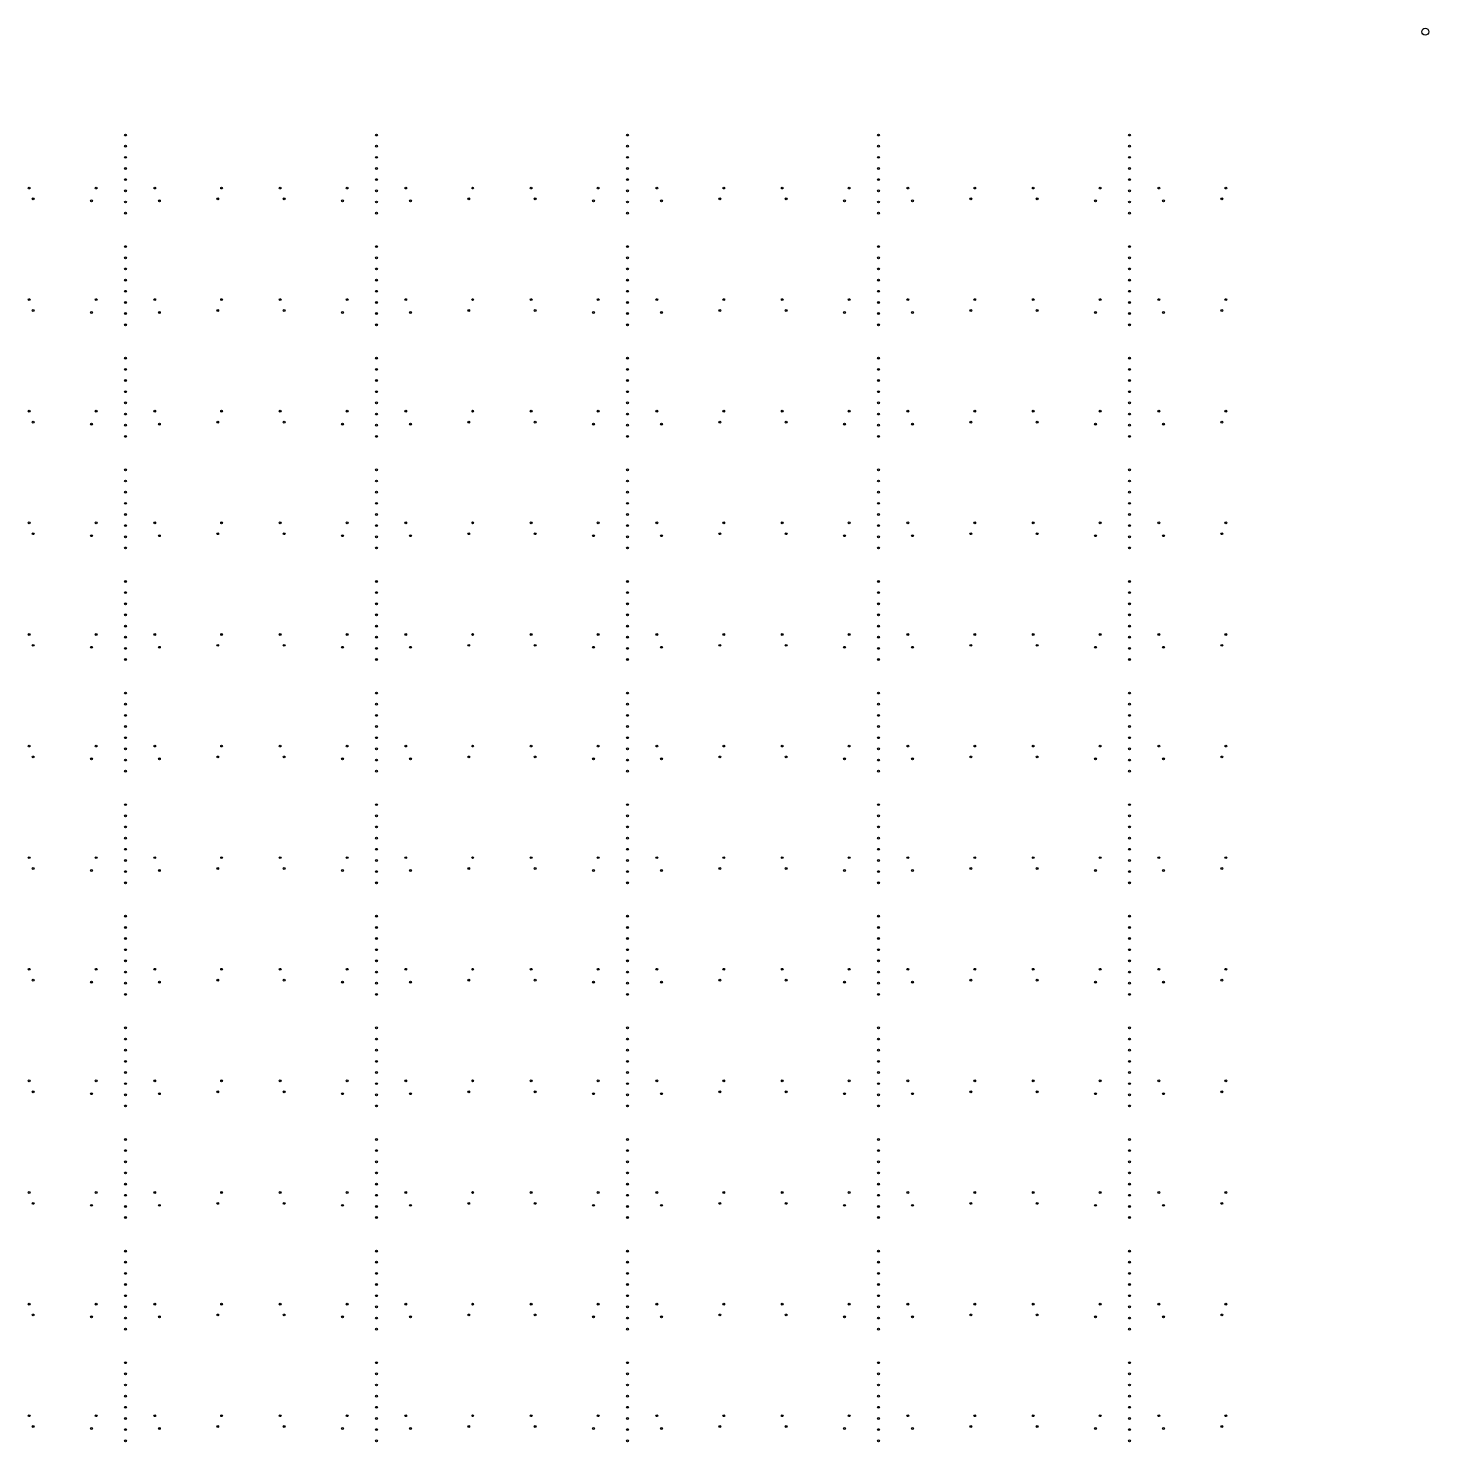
# Model space of a CAD drawing. Extents: x 50 to 173, y 50 to 173.
# Drawn here: x 112.4 to 172.6, y 111.9 to 172.6 of the extents above; entities that cross this region are included whole.
import ezdxf

# ---------------------------------------------------------------- set-up
doc = ezdxf.new("R2010")
doc.units = 0

msp = doc.modelspace()

# ---------------------------------------------------------------- linework, layer by layer
at = {"layer": '4H'}
msp.add_circle((172.4, 172.4), 0.15, dxfattribs=at)
at = {"layer": 'PET'}
for centre in [(116.589, 167.968), (116.589, 167.489), (127.368, 167.968), (127.368, 167.489), (138.146, 167.968), (138.146, 167.489), (148.925, 167.968), (148.925, 167.489), (159.703, 167.968), (159.703, 167.489), (116.589, 167.01), (127.368, 167.01), (138.146, 167.01), (148.925, 167.01), (159.703, 167.01), (116.589, 166.531), (127.368, 166.531), (138.146, 166.531), (148.925, 166.531), (159.703, 166.531), (112.457, 165.692), (115.332, 165.692), (116.589, 166.052), (117.847, 165.692), (120.721, 165.692), (123.236, 165.692), (126.11, 165.692), (127.368, 166.052), (128.625, 165.692), (131.499, 165.692), (134.014, 165.692), (136.889, 165.692), (138.146, 166.052), (139.404, 165.692), (142.278, 165.692), (144.793, 165.692), (147.667, 165.692), (148.925, 166.052), (150.182, 165.692), (153.056, 165.692), (155.571, 165.692), (158.446, 165.692), (159.703, 166.052), (160.96, 165.692), (163.835, 165.692), (112.627, 165.225), (115.131, 165.141), (116.589, 165.572), (116.589, 165.093), (118.047, 165.141), (120.551, 165.225), (123.406, 165.225), (125.909, 165.141), (127.368, 165.572), (127.368, 165.093), (128.826, 165.141), (131.329, 165.225), (134.184, 165.225), (136.688, 165.141), (138.146, 165.572), (138.146, 165.093), (139.604, 165.141), (142.108, 165.225), (144.963, 165.225), (147.466, 165.141), (148.925, 165.572), (148.925, 165.093), (150.383, 165.141), (152.886, 165.225), (155.741, 165.225), (158.245, 165.141), (159.703, 165.572), (159.703, 165.093), (161.161, 165.141), (163.665, 165.225), (116.589, 164.614), (127.368, 164.614), (138.146, 164.614), (148.925, 164.614), (159.703, 164.614), (116.589, 163.177), (116.589, 162.698), (127.368, 163.177), (127.368, 162.698), (138.146, 163.177), (138.146, 162.698), (148.925, 163.177), (148.925, 162.698), (159.703, 163.177), (159.703, 162.698), (116.589, 162.219), (127.368, 162.219), (138.146, 162.219), (148.925, 162.219), (159.703, 162.219), (116.589, 161.74), (127.368, 161.74), (138.146, 161.74), (148.925, 161.74), (159.703, 161.74), (112.457, 160.902), (115.332, 160.902), (116.589, 161.261), (116.589, 160.782), (117.847, 160.902), (120.721, 160.902), (123.236, 160.902), (126.11, 160.902), (127.368, 161.261), (127.368, 160.782), (128.625, 160.902), (131.499, 160.902), (134.014, 160.902), (136.889, 160.902), (138.146, 161.261), (138.146, 160.782), (139.404, 160.902), (142.278, 160.902), (144.793, 160.902), (147.667, 160.902), (148.925, 161.261), (148.925, 160.782), (150.182, 160.902), (153.056, 160.902), (155.571, 160.902), (158.446, 160.902), (159.703, 161.261), (159.703, 160.782), (160.96, 160.902), (163.835, 160.902), (112.627, 160.435), (115.131, 160.35), (116.589, 160.303), (118.047, 160.35), (120.551, 160.435), (123.406, 160.435), (125.909, 160.35), (127.368, 160.303), (128.826, 160.35), (131.329, 160.435), (134.184, 160.435), (136.688, 160.35), (138.146, 160.303), (139.604, 160.35), (142.108, 160.435), (144.963, 160.435), (147.466, 160.35), (148.925, 160.303), (150.383, 160.35), (152.886, 160.435), (155.741, 160.435), (158.245, 160.35), (159.703, 160.303), (161.161, 160.35), (163.665, 160.435), (116.589, 159.824), (127.368, 159.824), (138.146, 159.824), (148.925, 159.824), (159.703, 159.824), (116.589, 158.387), (127.368, 158.387), (138.146, 158.387), (148.925, 158.387), (159.703, 158.387), (116.589, 157.908), (127.368, 157.908), (138.146, 157.908), (148.925, 157.908), (159.703, 157.908), (116.589, 157.429), (127.368, 157.429), (138.146, 157.429), (148.925, 157.429), (159.703, 157.429), (116.589, 156.95), (127.368, 156.95), (138.146, 156.95), (148.925, 156.95), (159.703, 156.95), (112.457, 156.111), (115.332, 156.111), (116.589, 156.471), (116.589, 155.992), (117.847, 156.111), (120.721, 156.111), (123.236, 156.111), (126.11, 156.111), (127.368, 156.471), (127.368, 155.992), (128.625, 156.111), (131.499, 156.111), (134.014, 156.111), (136.889, 156.111), (138.146, 156.471), (138.146, 155.992), (139.404, 156.111), (142.278, 156.111), (144.793, 156.111), (147.667, 156.111), (148.925, 156.471), (148.925, 155.992), (150.182, 156.111), (153.056, 156.111), (155.571, 156.111), (158.446, 156.111), (159.703, 156.471), (159.703, 155.992), (160.96, 156.111), (163.835, 156.111), (112.627, 155.644), (115.131, 155.56), (116.589, 155.513), (118.047, 155.56), (120.551, 155.644), (123.406, 155.644), (125.909, 155.56), (127.368, 155.513), (128.826, 155.56), (131.329, 155.644), (134.184, 155.644), (136.688, 155.56), (138.146, 155.513), (139.604, 155.56), (142.108, 155.644), (144.963, 155.644), (147.466, 155.56), (148.925, 155.513), (150.383, 155.56), (152.886, 155.644), (155.741, 155.644), (158.245, 155.56), (159.703, 155.513), (161.161, 155.56), (163.665, 155.644), (116.589, 155.034), (127.368, 155.034), (138.146, 155.034), (148.925, 155.034), (159.703, 155.034), (116.589, 153.596), (127.368, 153.596), (138.146, 153.596), (148.925, 153.596), (159.703, 153.596), (116.589, 153.117), (127.368, 153.117), (138.146, 153.117), (148.925, 153.117), (159.703, 153.117), (116.589, 152.638), (127.368, 152.638), (138.146, 152.638), (148.925, 152.638), (159.703, 152.638), (116.589, 152.159), (116.589, 151.68), (127.368, 152.159), (127.368, 151.68), (138.146, 152.159), (138.146, 151.68), (148.925, 152.159), (148.925, 151.68), (159.703, 152.159), (159.703, 151.68), (112.457, 151.321), (115.332, 151.321), (116.589, 151.201), (117.847, 151.321), (120.721, 151.321), (123.236, 151.321), (126.11, 151.321), (127.368, 151.201), (128.625, 151.321), (131.499, 151.321), (134.014, 151.321), (136.889, 151.321), (138.146, 151.201), (139.404, 151.321), (142.278, 151.321), (144.793, 151.321), (147.667, 151.321), (148.925, 151.201), (150.182, 151.321), (153.056, 151.321), (155.571, 151.321), (158.446, 151.321), (159.703, 151.201), (160.96, 151.321), (163.835, 151.321), (112.627, 150.854), (115.131, 150.77), (116.589, 150.722), (118.047, 150.77), (120.551, 150.854), (123.406, 150.854), (125.909, 150.77), (127.368, 150.722), (128.826, 150.77), (131.329, 150.854), (134.184, 150.854), (136.688, 150.77), (138.146, 150.722), (139.604, 150.77), (142.108, 150.854), (144.963, 150.854), (147.466, 150.77), (148.925, 150.722), (150.383, 150.77), (152.886, 150.854), (155.741, 150.854), (158.245, 150.77), (159.703, 150.722), (161.161, 150.77), (163.665, 150.854), (116.589, 150.243), (127.368, 150.243), (138.146, 150.243), (148.925, 150.243), (159.703, 150.243), (116.589, 148.806), (127.368, 148.806), (138.146, 148.806), (148.925, 148.806), (159.703, 148.806), (116.589, 148.327), (127.368, 148.327), (138.146, 148.327), (148.925, 148.327), (159.703, 148.327), (116.589, 147.848), (127.368, 147.848), (138.146, 147.848), (148.925, 147.848), (159.703, 147.848), (116.589, 147.369), (116.589, 146.89), (127.368, 147.369), (127.368, 146.89), (138.146, 147.369), (138.146, 146.89), (148.925, 147.369), (148.925, 146.89), (159.703, 147.369), (159.703, 146.89), (112.457, 146.531), (115.332, 146.531), (116.589, 146.411), (117.847, 146.531), (120.721, 146.531), (123.236, 146.531), (126.11, 146.531), (127.368, 146.411), (128.625, 146.531), (131.499, 146.531), (134.014, 146.531), (136.889, 146.531), (138.146, 146.411), (139.404, 146.531), (142.278, 146.531), (144.793, 146.531), (147.667, 146.531), (148.925, 146.411), (150.182, 146.531), (153.056, 146.531), (155.571, 146.531), (158.446, 146.531), (159.703, 146.411), (160.96, 146.531), (163.835, 146.531), (112.627, 146.064), (115.131, 145.979), (116.589, 145.932), (118.047, 145.979), (120.551, 146.064), (123.406, 146.064), (125.909, 145.979), (127.368, 145.932), (128.826, 145.979), (131.329, 146.064), (134.184, 146.064), (136.688, 145.979), (138.146, 145.932), (139.604, 145.979), (142.108, 146.064), (144.963, 146.064), (147.466, 145.979), (148.925, 145.932), (150.383, 145.979), (152.886, 146.064), (155.741, 146.064), (158.245, 145.979), (159.703, 145.932), (161.161, 145.979), (163.665, 146.064), (116.589, 145.453), (127.368, 145.453), (138.146, 145.453), (148.925, 145.453), (159.703, 145.453), (116.589, 144.016), (127.368, 144.016), (138.146, 144.016), (148.925, 144.016), (159.703, 144.016), (116.589, 143.537), (127.368, 143.537), (138.146, 143.537), (148.925, 143.537), (159.703, 143.537), (116.589, 143.058), (116.589, 142.578), (127.368, 143.058), (127.368, 142.578), (138.146, 143.058), (138.146, 142.578), (148.925, 143.058), (148.925, 142.578), (159.703, 143.058), (159.703, 142.578), (116.589, 142.099), (127.368, 142.099), (138.146, 142.099), (148.925, 142.099), (159.703, 142.099), (112.457, 141.74), (115.332, 141.74), (116.589, 141.62), (117.847, 141.74), (120.721, 141.74), (123.236, 141.74), (126.11, 141.74), (127.368, 141.62), (128.625, 141.74), (131.499, 141.74), (134.014, 141.74), (136.889, 141.74), (138.146, 141.62), (139.404, 141.74), (142.278, 141.74), (144.793, 141.74), (147.667, 141.74), (148.925, 141.62), (150.182, 141.74), (153.056, 141.74), (155.571, 141.74), (158.446, 141.74), (159.703, 141.62), (160.96, 141.74), (163.835, 141.74), (112.627, 141.273), (115.131, 141.189), (116.589, 141.141), (118.047, 141.189), (120.551, 141.273), (123.406, 141.273), (125.909, 141.189), (127.368, 141.141), (128.826, 141.189), (131.329, 141.273), (134.184, 141.273), (136.688, 141.189), (138.146, 141.141), (139.604, 141.189), (142.108, 141.273), (144.963, 141.273), (147.466, 141.189), (148.925, 141.141), (150.383, 141.189), (152.886, 141.273), (155.741, 141.273), (158.245, 141.189), (159.703, 141.141), (161.161, 141.189), (163.665, 141.273), (116.589, 140.662), (127.368, 140.662), (138.146, 140.662), (148.925, 140.662), (159.703, 140.662), (116.589, 139.225), (127.368, 139.225), (138.146, 139.225), (148.925, 139.225), (159.703, 139.225), (116.589, 138.746), (127.368, 138.746), (138.146, 138.746), (148.925, 138.746), (159.703, 138.746), (116.589, 138.267), (116.589, 137.788), (127.368, 138.267), (127.368, 137.788), (138.146, 138.267), (138.146, 137.788), (148.925, 138.267), (148.925, 137.788), (159.703, 138.267), (159.703, 137.788), (116.589, 137.309), (127.368, 137.309), (138.146, 137.309), (148.925, 137.309), (159.703, 137.309), (112.457, 136.95), (115.332, 136.95), (116.589, 136.83), (117.847, 136.95), (120.721, 136.95), (123.236, 136.95), (126.11, 136.95), (127.368, 136.83), (128.625, 136.95), (131.499, 136.95), (134.014, 136.95), (136.889, 136.95), (138.146, 136.83), (139.404, 136.95), (142.278, 136.95), (144.793, 136.95), (147.667, 136.95), (148.925, 136.83), (150.182, 136.95), (153.056, 136.95), (155.571, 136.95), (158.446, 136.95), (159.703, 136.83), (160.96, 136.95), (163.835, 136.95), (112.627, 136.483), (115.131, 136.398), (116.589, 136.351), (118.047, 136.398), (120.551, 136.483), (123.406, 136.483), (125.909, 136.398), (127.368, 136.351), (128.826, 136.398), (131.329, 136.483), (134.184, 136.483), (136.688, 136.398), (138.146, 136.351), (139.604, 136.398), (142.108, 136.483), (144.963, 136.483), (147.466, 136.398), (148.925, 136.351), (150.383, 136.398), (152.886, 136.483), (155.741, 136.483), (158.245, 136.398), (159.703, 136.351), (161.161, 136.398), (163.665, 136.483), (116.589, 135.872), (127.368, 135.872), (138.146, 135.872), (148.925, 135.872), (159.703, 135.872), (116.589, 134.435), (127.368, 134.435), (138.146, 134.435), (148.925, 134.435), (159.703, 134.435), (116.589, 133.956), (116.589, 133.477), (127.368, 133.956), (127.368, 133.477), (138.146, 133.956), (138.146, 133.477), (148.925, 133.956), (148.925, 133.477), (159.703, 133.956), (159.703, 133.477), (116.589, 132.998), (127.368, 132.998), (138.146, 132.998), (148.925, 132.998), (159.703, 132.998), (116.589, 132.519), (127.368, 132.519), (138.146, 132.519), (148.925, 132.519), (159.703, 132.519), (112.457, 132.159), (112.627, 131.692), (115.332, 132.159), (116.589, 132.04), (117.847, 132.159), (120.551, 131.692), (120.721, 132.159), (123.236, 132.159), (123.406, 131.692), (126.11, 132.159), (127.368, 132.04), (128.625, 132.159), (131.329, 131.692), (131.499, 132.159), (134.014, 132.159), (134.184, 131.692), (136.889, 132.159), (138.146, 132.04), (139.404, 132.159), (142.108, 131.692), (142.278, 132.159), (144.793, 132.159), (144.963, 131.692), (147.667, 132.159), (148.925, 132.04), (150.182, 132.159), (152.886, 131.692), (153.056, 132.159), (155.571, 132.159), (155.741, 131.692), (158.446, 132.159), (159.703, 132.04), (160.96, 132.159), (163.665, 131.692), (163.835, 132.159), (115.131, 131.608), (116.589, 131.561), (116.589, 131.081), (118.047, 131.608), (125.909, 131.608), (127.368, 131.561), (127.368, 131.081), (128.826, 131.608), (136.688, 131.608), (138.146, 131.561), (138.146, 131.081), (139.604, 131.608), (147.466, 131.608), (148.925, 131.561), (148.925, 131.081), (150.383, 131.608), (158.245, 131.608), (159.703, 131.561), (159.703, 131.081), (161.161, 131.608), (116.589, 129.644), (127.368, 129.644), (138.146, 129.644), (148.925, 129.644), (159.703, 129.644), (116.589, 129.165), (116.589, 128.686), (127.368, 129.165), (127.368, 128.686), (138.146, 129.165), (138.146, 128.686), (148.925, 129.165), (148.925, 128.686), (159.703, 129.165), (159.703, 128.686), (116.589, 128.207), (127.368, 128.207), (138.146, 128.207), (148.925, 128.207), (159.703, 128.207), (116.589, 127.728), (127.368, 127.728), (138.146, 127.728), (148.925, 127.728), (159.703, 127.728), (112.457, 127.369), (112.627, 126.902), (115.131, 126.817), (115.332, 127.369), (116.589, 127.249), (117.847, 127.369), (118.047, 126.817), (120.551, 126.902), (120.721, 127.369), (123.236, 127.369), (123.406, 126.902), (125.909, 126.817), (126.11, 127.369), (127.368, 127.249), (128.625, 127.369), (128.826, 126.817), (131.329, 126.902), (131.499, 127.369), (134.014, 127.369), (134.184, 126.902), (136.688, 126.817), (136.889, 127.369), (138.146, 127.249), (139.404, 127.369), (139.604, 126.817), (142.108, 126.902), (142.278, 127.369), (144.793, 127.369), (144.963, 126.902), (147.466, 126.817), (147.667, 127.369), (148.925, 127.249), (150.182, 127.369), (150.383, 126.817), (152.886, 126.902), (153.056, 127.369), (155.571, 127.369), (155.741, 126.902), (158.245, 126.817), (158.446, 127.369), (159.703, 127.249), (160.96, 127.369), (161.161, 126.817), (163.665, 126.902), (163.835, 127.369), (116.589, 126.77), (116.589, 126.291), (127.368, 126.77), (127.368, 126.291), (138.146, 126.77), (138.146, 126.291), (148.925, 126.77), (148.925, 126.291), (159.703, 126.77), (159.703, 126.291), (116.589, 124.854), (116.589, 124.375), (127.368, 124.854), (127.368, 124.375), (138.146, 124.854), (138.146, 124.375), (148.925, 124.854), (148.925, 124.375), (159.703, 124.854), (159.703, 124.375), (116.589, 123.896), (127.368, 123.896), (138.146, 123.896), (148.925, 123.896), (159.703, 123.896), (116.589, 123.417), (127.368, 123.417), (138.146, 123.417), (148.925, 123.417), (159.703, 123.417), (112.457, 122.578), (115.332, 122.578), (116.589, 122.938), (117.847, 122.578), (120.721, 122.578), (123.236, 122.578), (126.11, 122.578), (127.368, 122.938), (128.625, 122.578), (131.499, 122.578), (134.014, 122.578), (136.889, 122.578), (138.146, 122.938), (139.404, 122.578), (142.278, 122.578), (144.793, 122.578), (147.667, 122.578), (148.925, 122.938), (150.182, 122.578), (153.056, 122.578), (155.571, 122.578), (158.446, 122.578), (159.703, 122.938), (160.96, 122.578), (163.835, 122.578), (112.627, 122.111), (115.131, 122.027), (116.589, 122.459), (116.589, 121.98), (118.047, 122.027), (120.551, 122.111), (123.406, 122.111), (125.909, 122.027), (127.368, 122.459), (127.368, 121.98), (128.826, 122.027), (131.329, 122.111), (134.184, 122.111), (136.688, 122.027), (138.146, 122.459), (138.146, 121.98), (139.604, 122.027), (142.108, 122.111), (144.963, 122.111), (147.466, 122.027), (148.925, 122.459), (148.925, 121.98), (150.383, 122.027), (152.886, 122.111), (155.741, 122.111), (158.245, 122.027), (159.703, 122.459), (159.703, 121.98), (161.161, 122.027), (163.665, 122.111), (116.589, 121.501), (127.368, 121.501), (138.146, 121.501), (148.925, 121.501), (159.703, 121.501), (116.589, 120.063), (116.589, 119.584), (127.368, 120.063), (127.368, 119.584), (138.146, 120.063), (138.146, 119.584), (148.925, 120.063), (148.925, 119.584), (159.703, 120.063), (159.703, 119.584), (116.589, 119.105), (127.368, 119.105), (138.146, 119.105), (148.925, 119.105), (159.703, 119.105), (116.589, 118.626), (127.368, 118.626), (138.146, 118.626), (148.925, 118.626), (159.703, 118.626), (112.457, 117.788), (115.332, 117.788), (116.589, 118.147), (117.847, 117.788), (120.721, 117.788), (123.236, 117.788), (126.11, 117.788), (127.368, 118.147), (128.625, 117.788), (131.499, 117.788), (134.014, 117.788), (136.889, 117.788), (138.146, 118.147), (139.404, 117.788), (142.278, 117.788), (144.793, 117.788), (147.667, 117.788), (148.925, 118.147), (150.182, 117.788), (153.056, 117.788), (155.571, 117.788), (158.446, 117.788), (159.703, 118.147), (160.96, 117.788), (163.835, 117.788), (112.627, 117.321), (115.131, 117.237), (116.589, 117.668), (116.589, 117.189), (118.047, 117.237), (120.551, 117.321), (123.406, 117.321), (125.909, 117.237), (127.368, 117.668), (127.368, 117.189), (128.826, 117.237), (131.329, 117.321), (134.184, 117.321), (136.688, 117.237), (138.146, 117.668), (138.146, 117.189), (139.604, 117.237), (142.108, 117.321), (144.963, 117.321), (147.466, 117.237), (148.925, 117.668), (148.925, 117.189), (150.383, 117.237), (152.886, 117.321), (155.741, 117.321), (158.245, 117.237), (159.703, 117.668), (159.703, 117.189), (161.161, 117.237), (163.665, 117.321), (116.589, 116.71), (127.368, 116.71), (138.146, 116.71), (148.925, 116.71), (159.703, 116.71), (116.589, 115.273), (127.368, 115.273), (138.146, 115.273), (148.925, 115.273), (159.703, 115.273), (116.589, 114.794), (127.368, 114.794), (138.146, 114.794), (148.925, 114.794), (159.703, 114.794), (116.589, 114.315), (127.368, 114.315), (138.146, 114.315), (148.925, 114.315), (159.703, 114.315), (116.589, 113.836), (127.368, 113.836), (138.146, 113.836), (148.925, 113.836), (159.703, 113.836), (112.457, 112.998), (115.332, 112.998), (116.589, 113.357), (116.589, 112.878), (117.847, 112.998), (120.721, 112.998), (123.236, 112.998), (126.11, 112.998), (127.368, 113.357), (127.368, 112.878), (128.625, 112.998), (131.499, 112.998), (134.014, 112.998), (136.889, 112.998), (138.146, 113.357), (138.146, 112.878), (139.404, 112.998), (142.278, 112.998), (144.793, 112.998), (147.667, 112.998), (148.925, 113.357), (148.925, 112.878), (150.182, 112.998), (153.056, 112.998), (155.571, 112.998), (158.446, 112.998), (159.703, 113.357), (159.703, 112.878), (160.96, 112.998), (163.835, 112.998), (112.627, 112.531), (115.131, 112.446), (116.589, 112.399), (118.047, 112.446), (120.551, 112.531), (123.406, 112.531), (125.909, 112.446), (127.368, 112.399), (128.826, 112.446), (131.329, 112.531), (134.184, 112.531), (136.688, 112.446), (138.146, 112.399), (139.604, 112.446), (142.108, 112.531), (144.963, 112.531), (147.466, 112.446), (148.925, 112.399), (150.383, 112.446), (152.886, 112.531), (155.741, 112.531), (158.245, 112.446), (159.703, 112.399), (161.161, 112.446), (163.665, 112.531), (116.589, 111.92), (127.368, 111.92), (138.146, 111.92), (148.925, 111.92), (159.703, 111.92)]:
    msp.add_circle(centre, 0.005, dxfattribs=at)
at = {"layer": 'V12'}
for centre in [(116.589, 167.968), (116.589, 167.489), (127.368, 167.968), (127.368, 167.489), (138.146, 167.968), (138.146, 167.489), (148.925, 167.968), (148.925, 167.489), (159.703, 167.968), (159.703, 167.489), (116.589, 167.01), (127.368, 167.01), (138.146, 167.01), (148.925, 167.01), (159.703, 167.01), (116.589, 166.531), (127.368, 166.531), (138.146, 166.531), (148.925, 166.531), (159.703, 166.531), (112.457, 165.692), (115.332, 165.692), (116.589, 166.052), (117.847, 165.692), (120.721, 165.692), (123.236, 165.692), (126.11, 165.692), (127.368, 166.052), (128.625, 165.692), (131.499, 165.692), (134.014, 165.692), (136.889, 165.692), (138.146, 166.052), (139.404, 165.692), (142.278, 165.692), (144.793, 165.692), (147.667, 165.692), (148.925, 166.052), (150.182, 165.692), (153.056, 165.692), (155.571, 165.692), (158.446, 165.692), (159.703, 166.052), (160.96, 165.692), (163.835, 165.692), (112.627, 165.225), (115.131, 165.141), (116.589, 165.572), (116.589, 165.093), (118.047, 165.141), (120.551, 165.225), (123.406, 165.225), (125.909, 165.141), (127.368, 165.572), (127.368, 165.093), (128.826, 165.141), (131.329, 165.225), (134.184, 165.225), (136.688, 165.141), (138.146, 165.572), (138.146, 165.093), (139.604, 165.141), (142.108, 165.225), (144.963, 165.225), (147.466, 165.141), (148.925, 165.572), (148.925, 165.093), (150.383, 165.141), (152.886, 165.225), (155.741, 165.225), (158.245, 165.141), (159.703, 165.572), (159.703, 165.093), (161.161, 165.141), (163.665, 165.225), (116.589, 164.614), (127.368, 164.614), (138.146, 164.614), (148.925, 164.614), (159.703, 164.614), (116.589, 163.177), (127.368, 163.177), (138.146, 163.177), (148.925, 163.177), (159.703, 163.177), (116.589, 162.698), (127.368, 162.698), (138.146, 162.698), (148.925, 162.698), (159.703, 162.698), (116.589, 162.219), (127.368, 162.219), (138.146, 162.219), (148.925, 162.219), (159.703, 162.219), (116.589, 161.74), (127.368, 161.74), (138.146, 161.74), (148.925, 161.74), (159.703, 161.74), (112.457, 160.902), (115.332, 160.902), (116.589, 161.261), (116.589, 160.782), (117.847, 160.902), (120.721, 160.902), (123.236, 160.902), (126.11, 160.902), (127.368, 161.261), (127.368, 160.782), (128.625, 160.902), (131.499, 160.902), (134.014, 160.902), (136.889, 160.902), (138.146, 161.261), (138.146, 160.782), (139.404, 160.902), (142.278, 160.902), (144.793, 160.902), (147.667, 160.902), (148.925, 161.261), (148.925, 160.782), (150.182, 160.902), (153.056, 160.902), (155.571, 160.902), (158.446, 160.902), (159.703, 161.261), (159.703, 160.782), (160.96, 160.902), (163.835, 160.902), (112.627, 160.435), (115.131, 160.35), (116.589, 160.303), (118.047, 160.35), (120.551, 160.435), (123.406, 160.435), (125.909, 160.35), (127.368, 160.303), (128.826, 160.35), (131.329, 160.435), (134.184, 160.435), (136.688, 160.35), (138.146, 160.303), (139.604, 160.35), (142.108, 160.435), (144.963, 160.435), (147.466, 160.35), (148.925, 160.303), (150.383, 160.35), (152.886, 160.435), (155.741, 160.435), (158.245, 160.35), (159.703, 160.303), (161.161, 160.35), (163.665, 160.435), (116.589, 159.824), (127.368, 159.824), (138.146, 159.824), (148.925, 159.824), (159.703, 159.824), (116.589, 158.387), (127.368, 158.387), (138.146, 158.387), (148.925, 158.387), (159.703, 158.387), (116.589, 157.908), (127.368, 157.908), (138.146, 157.908), (148.925, 157.908), (159.703, 157.908), (116.589, 157.429), (127.368, 157.429), (138.146, 157.429), (148.925, 157.429), (159.703, 157.429), (116.589, 156.95), (127.368, 156.95), (138.146, 156.95), (148.925, 156.95), (159.703, 156.95), (112.457, 156.111), (115.332, 156.111), (116.589, 156.471), (116.589, 155.992), (117.847, 156.111), (120.721, 156.111), (123.236, 156.111), (126.11, 156.111), (127.368, 156.471), (127.368, 155.992), (128.625, 156.111), (131.499, 156.111), (134.014, 156.111), (136.889, 156.111), (138.146, 156.471), (138.146, 155.992), (139.404, 156.111), (142.278, 156.111), (144.793, 156.111), (147.667, 156.111), (148.925, 156.471), (148.925, 155.992), (150.182, 156.111), (153.056, 156.111), (155.571, 156.111), (158.446, 156.111), (159.703, 156.471), (159.703, 155.992), (160.96, 156.111), (163.835, 156.111), (112.627, 155.644), (115.131, 155.56), (116.589, 155.513), (118.047, 155.56), (120.551, 155.644), (123.406, 155.644), (125.909, 155.56), (127.368, 155.513), (128.826, 155.56), (131.329, 155.644), (134.184, 155.644), (136.688, 155.56), (138.146, 155.513), (139.604, 155.56), (142.108, 155.644), (144.963, 155.644), (147.466, 155.56), (148.925, 155.513), (150.383, 155.56), (152.886, 155.644), (155.741, 155.644), (158.245, 155.56), (159.703, 155.513), (161.161, 155.56), (163.665, 155.644), (116.589, 155.034), (127.368, 155.034), (138.146, 155.034), (148.925, 155.034), (159.703, 155.034), (116.589, 153.596), (127.368, 153.596), (138.146, 153.596), (148.925, 153.596), (159.703, 153.596), (116.589, 153.117), (127.368, 153.117), (138.146, 153.117), (148.925, 153.117), (159.703, 153.117), (116.589, 152.638), (127.368, 152.638), (138.146, 152.638), (148.925, 152.638), (159.703, 152.638), (116.589, 152.159), (116.589, 151.68), (127.368, 152.159), (127.368, 151.68), (138.146, 152.159), (138.146, 151.68), (148.925, 152.159), (148.925, 151.68), (159.703, 152.159), (159.703, 151.68), (112.457, 151.321), (115.332, 151.321), (116.589, 151.201), (117.847, 151.321), (120.721, 151.321), (123.236, 151.321), (126.11, 151.321), (127.368, 151.201), (128.625, 151.321), (131.499, 151.321), (134.014, 151.321), (136.889, 151.321), (138.146, 151.201), (139.404, 151.321), (142.278, 151.321), (144.793, 151.321), (147.667, 151.321), (148.925, 151.201), (150.182, 151.321), (153.056, 151.321), (155.571, 151.321), (158.446, 151.321), (159.703, 151.201), (160.96, 151.321), (163.835, 151.321), (112.627, 150.854), (115.131, 150.77), (116.589, 150.722), (118.047, 150.77), (120.551, 150.854), (123.406, 150.854), (125.909, 150.77), (127.368, 150.722), (128.826, 150.77), (131.329, 150.854), (134.184, 150.854), (136.688, 150.77), (138.146, 150.722), (139.604, 150.77), (142.108, 150.854), (144.963, 150.854), (147.466, 150.77), (148.925, 150.722), (150.383, 150.77), (152.886, 150.854), (155.741, 150.854), (158.245, 150.77), (159.703, 150.722), (161.161, 150.77), (163.665, 150.854), (116.589, 150.243), (127.368, 150.243), (138.146, 150.243), (148.925, 150.243), (159.703, 150.243), (116.589, 148.806), (127.368, 148.806), (138.146, 148.806), (148.925, 148.806), (159.703, 148.806), (116.589, 148.327), (127.368, 148.327), (138.146, 148.327), (148.925, 148.327), (159.703, 148.327), (116.589, 147.848), (127.368, 147.848), (138.146, 147.848), (148.925, 147.848), (159.703, 147.848), (116.589, 147.369), (116.589, 146.89), (127.368, 147.369), (127.368, 146.89), (138.146, 147.369), (138.146, 146.89), (148.925, 147.369), (148.925, 146.89), (159.703, 147.369), (159.703, 146.89), (112.457, 146.531), (115.332, 146.531), (116.589, 146.411), (117.847, 146.531), (120.721, 146.531), (123.236, 146.531), (126.11, 146.531), (127.368, 146.411), (128.625, 146.531), (131.499, 146.531), (134.014, 146.531), (136.889, 146.531), (138.146, 146.411), (139.404, 146.531), (142.278, 146.531), (144.793, 146.531), (147.667, 146.531), (148.925, 146.411), (150.182, 146.531), (153.056, 146.531), (155.571, 146.531), (158.446, 146.531), (159.703, 146.411), (160.96, 146.531), (163.835, 146.531), (112.627, 146.064), (115.131, 145.979), (116.589, 145.932), (118.047, 145.979), (120.551, 146.064), (123.406, 146.064), (125.909, 145.979), (127.368, 145.932), (128.826, 145.979), (131.329, 146.064), (134.184, 146.064), (136.688, 145.979), (138.146, 145.932), (139.604, 145.979), (142.108, 146.064), (144.963, 146.064), (147.466, 145.979), (148.925, 145.932), (150.383, 145.979), (152.886, 146.064), (155.741, 146.064), (158.245, 145.979), (159.703, 145.932), (161.161, 145.979), (163.665, 146.064), (116.589, 145.453), (127.368, 145.453), (138.146, 145.453), (148.925, 145.453), (159.703, 145.453), (116.589, 144.016), (127.368, 144.016), (138.146, 144.016), (148.925, 144.016), (159.703, 144.016), (116.589, 143.537), (127.368, 143.537), (138.146, 143.537), (148.925, 143.537), (159.703, 143.537), (116.589, 143.058), (116.589, 142.578), (127.368, 143.058), (127.368, 142.578), (138.146, 143.058), (138.146, 142.578), (148.925, 143.058), (148.925, 142.578), (159.703, 143.058), (159.703, 142.578), (116.589, 142.099), (127.368, 142.099), (138.146, 142.099), (148.925, 142.099), (159.703, 142.099), (112.457, 141.74), (115.332, 141.74), (116.589, 141.62), (117.847, 141.74), (120.721, 141.74), (123.236, 141.74), (126.11, 141.74), (127.368, 141.62), (128.625, 141.74), (131.499, 141.74), (134.014, 141.74), (136.889, 141.74), (138.146, 141.62), (139.404, 141.74), (142.278, 141.74), (144.793, 141.74), (147.667, 141.74), (148.925, 141.62), (150.182, 141.74), (153.056, 141.74), (155.571, 141.74), (158.446, 141.74), (159.703, 141.62), (160.96, 141.74), (163.835, 141.74), (112.627, 141.273), (115.131, 141.189), (116.589, 141.141), (118.047, 141.189), (120.551, 141.273), (123.406, 141.273), (125.909, 141.189), (127.368, 141.141), (128.826, 141.189), (131.329, 141.273), (134.184, 141.273), (136.688, 141.189), (138.146, 141.141), (139.604, 141.189), (142.108, 141.273), (144.963, 141.273), (147.466, 141.189), (148.925, 141.141), (150.383, 141.189), (152.886, 141.273), (155.741, 141.273), (158.245, 141.189), (159.703, 141.141), (161.161, 141.189), (163.665, 141.273), (116.589, 140.662), (127.368, 140.662), (138.146, 140.662), (148.925, 140.662), (159.703, 140.662), (116.589, 139.225), (127.368, 139.225), (138.146, 139.225), (148.925, 139.225), (159.703, 139.225), (116.589, 138.746), (127.368, 138.746), (138.146, 138.746), (148.925, 138.746), (159.703, 138.746), (116.589, 138.267), (116.589, 137.788), (127.368, 138.267), (127.368, 137.788), (138.146, 138.267), (138.146, 137.788), (148.925, 138.267), (148.925, 137.788), (159.703, 138.267), (159.703, 137.788), (116.589, 137.309), (127.368, 137.309), (138.146, 137.309), (148.925, 137.309), (159.703, 137.309), (112.457, 136.95), (112.627, 136.483), (115.332, 136.95), (116.589, 136.83), (117.847, 136.95), (120.551, 136.483), (120.721, 136.95), (123.236, 136.95), (123.406, 136.483), (126.11, 136.95), (127.368, 136.83), (128.625, 136.95), (131.329, 136.483), (131.499, 136.95), (134.014, 136.95), (134.184, 136.483), (136.889, 136.95), (138.146, 136.83), (139.404, 136.95), (142.108, 136.483), (142.278, 136.95), (144.793, 136.95), (144.963, 136.483), (147.667, 136.95), (148.925, 136.83), (150.182, 136.95), (152.886, 136.483), (153.056, 136.95), (155.571, 136.95), (155.741, 136.483), (158.446, 136.95), (159.703, 136.83), (160.96, 136.95), (163.665, 136.483), (163.835, 136.95), (115.131, 136.398), (116.589, 136.351), (116.589, 135.872), (118.047, 136.398), (125.909, 136.398), (127.368, 136.351), (127.368, 135.872), (128.826, 136.398), (136.688, 136.398), (138.146, 136.351), (138.146, 135.872), (139.604, 136.398), (147.466, 136.398), (148.925, 136.351), (148.925, 135.872), (150.383, 136.398), (158.245, 136.398), (159.703, 136.351), (159.703, 135.872), (161.161, 136.398), (116.589, 134.435), (127.368, 134.435), (138.146, 134.435), (148.925, 134.435), (159.703, 134.435), (116.589, 133.956), (116.589, 133.477), (127.368, 133.956), (127.368, 133.477), (138.146, 133.956), (138.146, 133.477), (148.925, 133.956), (148.925, 133.477), (159.703, 133.956), (159.703, 133.477), (116.589, 132.998), (127.368, 132.998), (138.146, 132.998), (148.925, 132.998), (159.703, 132.998), (116.589, 132.519), (127.368, 132.519), (138.146, 132.519), (148.925, 132.519), (159.703, 132.519), (112.457, 132.159), (112.627, 131.692), (115.332, 132.159), (116.589, 132.04), (117.847, 132.159), (120.551, 131.692), (120.721, 132.159), (123.236, 132.159), (123.406, 131.692), (126.11, 132.159), (127.368, 132.04), (128.625, 132.159), (131.329, 131.692), (131.499, 132.159), (134.014, 132.159), (134.184, 131.692), (136.889, 132.159), (138.146, 132.04), (139.404, 132.159), (142.108, 131.692), (142.278, 132.159), (144.793, 132.159), (144.963, 131.692), (147.667, 132.159), (148.925, 132.04), (150.182, 132.159), (152.886, 131.692), (153.056, 132.159), (155.571, 132.159), (155.741, 131.692), (158.446, 132.159), (159.703, 132.04), (160.96, 132.159), (163.665, 131.692), (163.835, 132.159), (115.131, 131.608), (116.589, 131.561), (116.589, 131.081), (118.047, 131.608), (125.909, 131.608), (127.368, 131.561), (127.368, 131.081), (128.826, 131.608), (136.688, 131.608), (138.146, 131.561), (138.146, 131.081), (139.604, 131.608), (147.466, 131.608), (148.925, 131.561), (148.925, 131.081), (150.383, 131.608), (158.245, 131.608), (159.703, 131.561), (159.703, 131.081), (161.161, 131.608), (116.589, 129.644), (127.368, 129.644), (138.146, 129.644), (148.925, 129.644), (159.703, 129.644), (116.589, 129.165), (116.589, 128.686), (127.368, 129.165), (127.368, 128.686), (138.146, 129.165), (138.146, 128.686), (148.925, 129.165), (148.925, 128.686), (159.703, 129.165), (159.703, 128.686), (116.589, 128.207), (127.368, 128.207), (138.146, 128.207), (148.925, 128.207), (159.703, 128.207), (112.457, 127.369), (115.332, 127.369), (116.589, 127.728), (117.847, 127.369), (120.721, 127.369), (123.236, 127.369), (126.11, 127.369), (127.368, 127.728), (128.625, 127.369), (131.499, 127.369), (134.014, 127.369), (136.889, 127.369), (138.146, 127.728), (139.404, 127.369), (142.278, 127.369), (144.793, 127.369), (147.667, 127.369), (148.925, 127.728), (150.182, 127.369), (153.056, 127.369), (155.571, 127.369), (158.446, 127.369), (159.703, 127.728), (160.96, 127.369), (163.835, 127.369), (112.627, 126.902), (115.131, 126.817), (116.589, 127.249), (116.589, 126.77), (118.047, 126.817), (120.551, 126.902), (123.406, 126.902), (125.909, 126.817), (127.368, 127.249), (127.368, 126.77), (128.826, 126.817), (131.329, 126.902), (134.184, 126.902), (136.688, 126.817), (138.146, 127.249), (138.146, 126.77), (139.604, 126.817), (142.108, 126.902), (144.963, 126.902), (147.466, 126.817), (148.925, 127.249), (148.925, 126.77), (150.383, 126.817), (152.886, 126.902), (155.741, 126.902), (158.245, 126.817), (159.703, 127.249), (159.703, 126.77), (161.161, 126.817), (163.665, 126.902), (116.589, 126.291), (127.368, 126.291), (138.146, 126.291), (148.925, 126.291), (159.703, 126.291), (116.589, 124.854), (116.589, 124.375), (127.368, 124.854), (127.368, 124.375), (138.146, 124.854), (138.146, 124.375), (148.925, 124.854), (148.925, 124.375), (159.703, 124.854), (159.703, 124.375), (116.589, 123.896), (127.368, 123.896), (138.146, 123.896), (148.925, 123.896), (159.703, 123.896), (116.589, 123.417), (127.368, 123.417), (138.146, 123.417), (148.925, 123.417), (159.703, 123.417), (112.457, 122.578), (115.332, 122.578), (116.589, 122.938), (117.847, 122.578), (120.721, 122.578), (123.236, 122.578), (126.11, 122.578), (127.368, 122.938), (128.625, 122.578), (131.499, 122.578), (134.014, 122.578), (136.889, 122.578), (138.146, 122.938), (139.404, 122.578), (142.278, 122.578), (144.793, 122.578), (147.667, 122.578), (148.925, 122.938), (150.182, 122.578), (153.056, 122.578), (155.571, 122.578), (158.446, 122.578), (159.703, 122.938), (160.96, 122.578), (163.835, 122.578), (112.627, 122.111), (115.131, 122.027), (116.589, 122.459), (116.589, 121.98), (118.047, 122.027), (120.551, 122.111), (123.406, 122.111), (125.909, 122.027), (127.368, 122.459), (127.368, 121.98), (128.826, 122.027), (131.329, 122.111), (134.184, 122.111), (136.688, 122.027), (138.146, 122.459), (138.146, 121.98), (139.604, 122.027), (142.108, 122.111), (144.963, 122.111), (147.466, 122.027), (148.925, 122.459), (148.925, 121.98), (150.383, 122.027), (152.886, 122.111), (155.741, 122.111), (158.245, 122.027), (159.703, 122.459), (159.703, 121.98), (161.161, 122.027), (163.665, 122.111), (116.589, 121.501), (127.368, 121.501), (138.146, 121.501), (148.925, 121.501), (159.703, 121.501), (116.589, 120.063), (116.589, 119.584), (127.368, 120.063), (127.368, 119.584), (138.146, 120.063), (138.146, 119.584), (148.925, 120.063), (148.925, 119.584), (159.703, 120.063), (159.703, 119.584), (116.589, 119.105), (127.368, 119.105), (138.146, 119.105), (148.925, 119.105), (159.703, 119.105), (116.589, 118.626), (127.368, 118.626), (138.146, 118.626), (148.925, 118.626), (159.703, 118.626), (112.457, 117.788), (115.332, 117.788), (116.589, 118.147), (116.589, 117.668), (117.847, 117.788), (120.721, 117.788), (123.236, 117.788), (126.11, 117.788), (127.368, 118.147), (127.368, 117.668), (128.625, 117.788), (131.499, 117.788), (134.014, 117.788), (136.889, 117.788), (138.146, 118.147), (138.146, 117.668), (139.404, 117.788), (142.278, 117.788), (144.793, 117.788), (147.667, 117.788), (148.925, 118.147), (148.925, 117.668), (150.182, 117.788), (153.056, 117.788), (155.571, 117.788), (158.446, 117.788), (159.703, 118.147), (159.703, 117.668), (160.96, 117.788), (163.835, 117.788), (112.627, 117.321), (115.131, 117.237), (116.589, 117.189), (118.047, 117.237), (120.551, 117.321), (123.406, 117.321), (125.909, 117.237), (127.368, 117.189), (128.826, 117.237), (131.329, 117.321), (134.184, 117.321), (136.688, 117.237), (138.146, 117.189), (139.604, 117.237), (142.108, 117.321), (144.963, 117.321), (147.466, 117.237), (148.925, 117.189), (150.383, 117.237), (152.886, 117.321), (155.741, 117.321), (158.245, 117.237), (159.703, 117.189), (161.161, 117.237), (163.665, 117.321), (116.589, 116.71), (127.368, 116.71), (138.146, 116.71), (148.925, 116.71), (159.703, 116.71), (116.589, 115.273), (127.368, 115.273), (138.146, 115.273), (148.925, 115.273), (159.703, 115.273), (116.589, 114.794), (127.368, 114.794), (138.146, 114.794), (148.925, 114.794), (159.703, 114.794), (116.589, 114.315), (127.368, 114.315), (138.146, 114.315), (148.925, 114.315), (159.703, 114.315), (116.589, 113.836), (127.368, 113.836), (138.146, 113.836), (148.925, 113.836), (159.703, 113.836), (112.457, 112.998), (115.332, 112.998), (116.589, 113.357), (116.589, 112.878), (117.847, 112.998), (120.721, 112.998), (123.236, 112.998), (126.11, 112.998), (127.368, 113.357), (127.368, 112.878), (128.625, 112.998), (131.499, 112.998), (134.014, 112.998), (136.889, 112.998), (138.146, 113.357), (138.146, 112.878), (139.404, 112.998), (142.278, 112.998), (144.793, 112.998), (147.667, 112.998), (148.925, 113.357), (148.925, 112.878), (150.182, 112.998), (153.056, 112.998), (155.571, 112.998), (158.446, 112.998), (159.703, 113.357), (159.703, 112.878), (160.96, 112.998), (163.835, 112.998), (112.627, 112.531), (115.131, 112.446), (116.589, 112.399), (118.047, 112.446), (120.551, 112.531), (123.406, 112.531), (125.909, 112.446), (127.368, 112.399), (128.826, 112.446), (131.329, 112.531), (134.184, 112.531), (136.688, 112.446), (138.146, 112.399), (139.604, 112.446), (142.108, 112.531), (144.963, 112.531), (147.466, 112.446), (148.925, 112.399), (150.383, 112.446), (152.886, 112.531), (155.741, 112.531), (158.245, 112.446), (159.703, 112.399), (161.161, 112.446), (163.665, 112.531), (116.589, 111.92), (127.368, 111.92), (138.146, 111.92), (148.925, 111.92), (159.703, 111.92)]:
    msp.add_circle(centre, 0.0399, dxfattribs=at)

doc.saveas('drawing.dxf')
